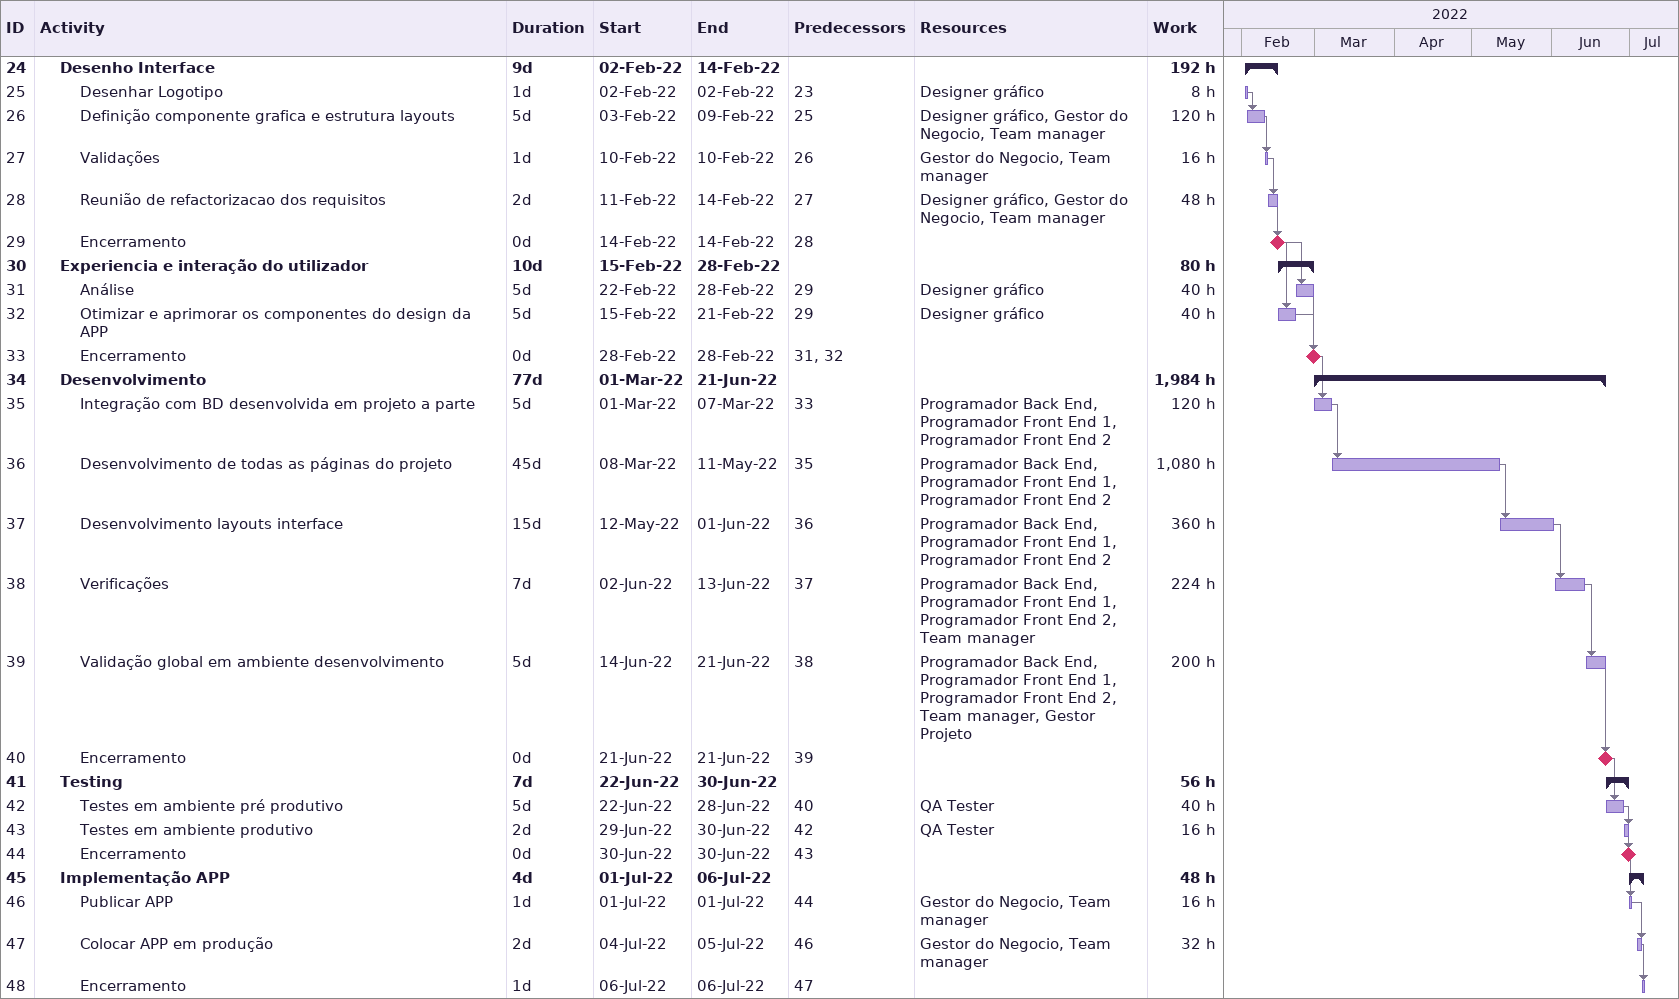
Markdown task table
| ID | Level | Task | Duration | Start | Finish | Predecessors | Resources | Work (h) |
|---|---|---|---|---|---|---|---|---|
| 24 | 2 | **Desenho Interface** | 9d | 2022-02-02 | 2022-02-14 |  |  | 192 |
| 25 | 3 | Desenhar Logotipo | 1d | 2022-02-02 | 2022-02-02 | 23 | Designer gráfico | 8 |
| 26 | 3 | Definição componente grafica e estrutura layouts | 5d | 2022-02-03 | 2022-02-09 | 25 | Designer gráfico, Gestor do Negocio, Team manager | 120 |
| 27 | 3 | Validações | 1d | 2022-02-10 | 2022-02-10 | 26 | Gestor do Negocio, Team manager | 16 |
| 28 | 3 | Reunião de refactorizacao dos requisitos | 2d | 2022-02-11 | 2022-02-14 | 27 | Designer gráfico, Gestor do Negocio, Team manager | 48 |
| 29 | 3 | Encerramento | 0d | 2022-02-14 | 2022-02-14 | 28 |  |  |
| 30 | 2 | **Experiencia e interação do utilizador** | 10d | 2022-02-15 | 2022-02-28 |  |  | 80 |
| 31 | 3 | Análise | 5d | 2022-02-22 | 2022-02-28 | 29 | Designer gráfico | 40 |
| 32 | 3 | Otimizar e aprimorar os componentes do design da APP | 5d | 2022-02-15 | 2022-02-21 | 29 | Designer gráfico | 40 |
| 33 | 3 | Encerramento | 0d | 2022-02-28 | 2022-02-28 | 31, 32 |  |  |
| 34 | 2 | **Desenvolvimento** | 77d | 2022-03-01 | 2022-06-21 |  |  | 1984 |
| 35 | 3 | Integração com BD desenvolvida em projeto a parte | 5d | 2022-03-01 | 2022-03-07 | 33 | Programador Back End, Programador Front End 1, Programador Front End 2 | 120 |
| 36 | 3 | Desenvolvimento de todas as páginas do projeto | 45d | 2022-03-08 | 2022-05-11 | 35 | Programador Back End, Programador Front End 1, Programador Front End 2 | 1080 |
| 37 | 3 | Desenvolvimento layouts interface | 15d | 2022-05-12 | 2022-06-01 | 36 | Programador Back End, Programador Front End 1, Programador Front End 2 | 360 |
| 38 | 3 | Verificações | 7d | 2022-06-02 | 2022-06-13 | 37 | Programador Back End, Programador Front End 1, Programador Front End 2, Team manager | 224 |
| 39 | 3 | Validação global em ambiente desenvolvimento | 5d | 2022-06-14 | 2022-06-21 | 38 | Programador Back End, Programador Front End 1, Programador Front End 2, Team manager, Gestor Projeto | 200 |
| 40 | 3 | Encerramento | 0d | 2022-06-21 | 2022-06-21 | 39 |  |  |
| 41 | 2 | **Testing** | 7d | 2022-06-22 | 2022-06-30 |  |  | 56 |
| 42 | 3 | Testes em ambiente pré produtivo | 5d | 2022-06-22 | 2022-06-28 | 40 | QA Tester | 40 |
| 43 | 3 | Testes em ambiente produtivo | 2d | 2022-06-29 | 2022-06-30 | 42 | QA Tester | 16 |
| 44 | 3 | Encerramento | 0d | 2022-06-30 | 2022-06-30 | 43 |  |  |
| 45 | 2 | **Implementação APP** | 4d | 2022-07-01 | 2022-07-06 |  |  | 48 |
| 46 | 3 | Publicar APP | 1d | 2022-07-01 | 2022-07-01 | 44 | Gestor do Negocio, Team manager | 16 |
| 47 | 3 | Colocar APP em produção | 2d | 2022-07-04 | 2022-07-05 | 46 | Gestor do Negocio, Team manager | 32 |
| 48 | 3 | Encerramento | 1d | 2022-07-06 | 2022-07-06 | 47 |  |  |
